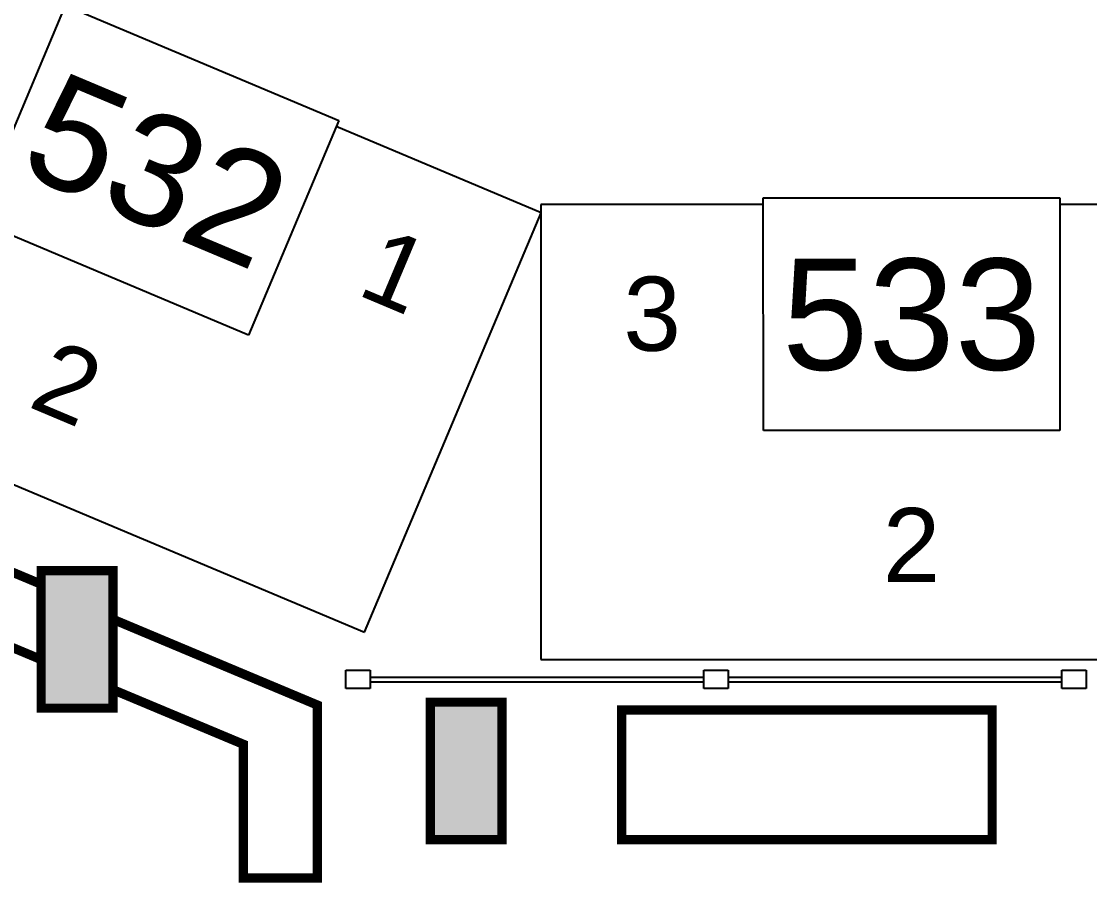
# Model space of a CAD drawing. Header units: inches. Extents: x -7053 to 899, y 8996 to 11069.
# Drawn here: x 17.3 to 132.6, y 10157.9 to 10250.8 of the extents above; entities that cross this region are included whole.
import ezdxf
from ezdxf.enums import TextEntityAlignment as Align

# ---------------------------------------------------------------- set-up
doc = ezdxf.new("R2010")
doc.units = ezdxf.units.IN
doc.header["$LTSCALE"] = 24
doc.header["$MEASUREMENT"] = 0
doc.layers.get('0').update_dxf_attribs({"linetype": 'CONTINUOUS'})
for name, color, linetype in [('20171023 KING ST - SIMPLIFIED FLOOR PLAN & SEATING$0$EXIST-EARLS GLAZING', 252, 'CONTINUOUS'), ('20171023 KING ST - SIMPLIFIED FLOOR PLAN & SEATING$0$EXIST-EARLS PATIO', 252, 'CONTINUOUS'), ('20171023 KING ST - SIMPLIFIED FLOOR PLAN & SEATING$0$EXIST-EARLS WALL HATCH', 252, 'CONTINUOUS'), ('FLOOR PLAN', 252, 'CONTINUOUS')]:
    doc.layers.add(name, color=color, linetype=linetype)
doc.styles.add('BOLD_1_8', font='arial.ttf', dxfattribs={"height": 8})

# ---------------------------------------------------------------- blocks, each defined once
blk = doc.blocks.new('20171023 KING ST - SIMPLIFIED FLOOR PLAN & SEATING')
at = {"layer": '20171023 KING ST - SIMPLIFIED FLOOR PLAN & SEATING$0$EXIST-EARLS WALL HATCH', "linetype": 'Continuous'}
h = blk.add_hatch(color=256, dxfattribs=at)
h.dxf.hatch_style = 1
h.paths.add_polyline_path([(19.45, 10191.56), (27.2, 10191.56), (27.2, 10176.72), (19.45, 10176.72)])
h = blk.add_hatch(color=256, dxfattribs=at)
h.dxf.hatch_style = 1
h.paths.add_polyline_path([(61.45, 10177.37), (69.2, 10177.37), (69.2, 10162.53), (61.45, 10162.53)])
at = {"layer": '20171023 KING ST - SIMPLIFIED FLOOR PLAN & SEATING$0$EXIST-EARLS GLAZING', "linetype": 'Continuous'}
for p, q in [((52.32, 10180.83, -0.01), (54.95, 10180.83, -0.01)), ((52.32, 10178.83, -0.01), (52.32, 10180.83, -0.01)), ((54.95, 10180.83, -0.01), (54.95, 10178.83, -0.01)), ((90.97, 10180.83, -0.02), (93.6, 10180.83, -0.02)), ((90.97, 10178.83, -0.02), (90.97, 10180.83, -0.02)), ((93.6, 10180.83, -0.02), (93.6, 10178.83, -0.02)), ((129.62, 10180.83, -0.02), (132.25, 10180.83, -0.02)), ((129.62, 10178.83, -0.02), (129.62, 10180.83, -0.02)), ((132.25, 10180.83, -0.02), (132.25, 10178.83, -0.02)), ((54.95, 10180.08, -0.01), (90.97, 10180.08, -0.02)), ((54.95, 10179.58, -0.01), (90.97, 10179.58, -0.02)), ((93.6, 10180.08, -0.02), (129.62, 10180.08, -0.02)), ((93.6, 10179.58, -0.02), (129.62, 10179.58, -0.02)), ((54.95, 10178.83, -0.01), (52.32, 10178.83, -0.01)), ((93.6, 10178.83, -0.02), (90.97, 10178.83, -0.02)), ((132.25, 10178.83, -0.02), (129.62, 10178.83, -0.02))]:
    blk.add_line(p, q, dxfattribs=at)
at = {"layer": '20171023 KING ST - SIMPLIFIED FLOOR PLAN & SEATING$0$EXIST-EARLS PATIO', "linetype": 'Continuous', "const_width": 1}
for points, elevation in [([(-44.74, 10216.99), (19.44, 10190.1), (19.44, 10181.97), (-44.74, 10208.86)], -0.02), ([(19.45, 10191.56), (27.2, 10191.56), (27.2, 10176.72), (19.45, 10176.72)], -0.02), ([(27.2, 10186.31), (49.26, 10177.06), (49.26, 10158.39), (41.26, 10158.39), (41.26, 10172.83), (27.19, 10178.72)], -0.02), ([(61.45, 10177.37), (69.2, 10177.37), (69.2, 10162.53), (61.45, 10162.53)], -0.02), ([(122.1, 10176.53), (122.1, 10162.53), (82.1, 10162.53), (82.1, 10176.53)], -0.01)]:
    blk.add_lwpolyline(points, close=True, dxfattribs=dict(at, elevation=elevation))
blk = doc.blocks.new('TABLE 18')
for p, q in [((-16, 0), (16, 0)), ((16, 0), (16.01, -25.11)), ((-16, -0.71), (-40.01, -0.72)), ((-40.01, -0.72), (-40, -49.83)), ((-15.99, -25.12), (-16, 0)), ((39.99, -0.7), (16, -0.71)), ((40, -49.82), (39.99, -0.7)), ((16.01, -25.11), (-15.99, -25.12)), ((-40, -49.83), (40, -49.82))]:
    blk.add_line(p, q)
at = {"char_height": 8, "attachment_point": 5, "style": 'BOLD_1_8'}
for s, insert in [('3', (-28, -12.56)), ('1', (28, -12.55)), ('2', (0, -37.47))]:
    blk.add_mtext_dynamic_manual_height_columns(s, width=36.2153, gutter_width=1.25, heights=[0], dxfattribs=dict(at, insert=insert))
at = {"style": 'BOLD_1_8'}
blk.add_attdef('00', text='', height=12, dxfattribs=at).set_placement((0, -12.56, 0.03), align=Align.MIDDLE_CENTER)

msp = doc.modelspace()

# ---------------------------------------------------------------- block references
at = {"linetype": 'Continuous', "rotation": 337.1770380452275}
msp.add_blockref('TABLE 18', (36.82, 10246.34, -0.02), dxfattribs=at).add_auto_attribs({'00': '532'})
at = {"linetype": 'Continuous'}
msp.add_blockref('TABLE 18', (113.4, 10231.79, -0.02), dxfattribs=at).add_auto_attribs({'00': '533'})
at = {"layer": 'FLOOR PLAN'}
msp.add_blockref('20171023 KING ST - SIMPLIFIED FLOOR PLAN & SEATING', (0, 0), dxfattribs=at)

doc.saveas('drawing.dxf')
